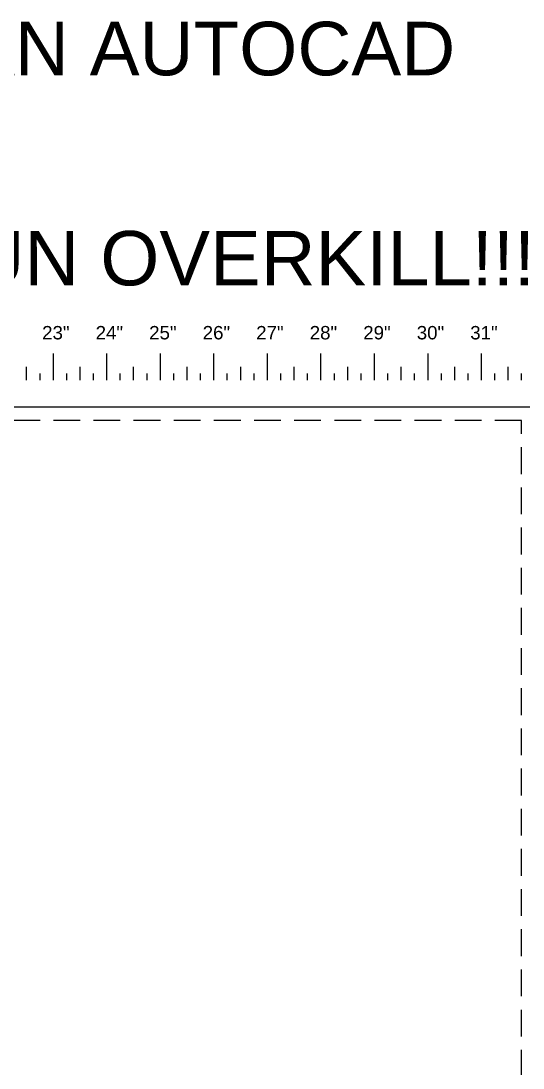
# Model space of a CAD drawing. Header units: inches. Extents: x 15 to 91, y 8 to 301.
# Drawn here: x 59.53 to 68.92, y 245.2 to 264.75 of the extents above; entities that cross this region are included whole.
import ezdxf

# ---------------------------------------------------------------- set-up
doc = ezdxf.new("R2010")
doc.units = ezdxf.units.IN
doc.header["$MEASUREMENT"] = 0
doc.linetypes.add('DASHED', pattern=[0.75, 0.5, -0.25])
doc.layers.get('Defpoints').update_dxf_attribs({"true_color": 0x000000})
doc.layers.add('2 - Engrave - Shallow (VECTOR)', color=1, linetype='Continuous', true_color=0xff0000)
doc.layers.add('4 - Cut - Interior (VECTOR)', color=2, linetype='Continuous', true_color=0xffff00)

msp = doc.modelspace()

# ---------------------------------------------------------------- linework, layer by layer
at = {"layer": 'Defpoints'}
for p, q in [((60.14, 258.039), (60.14, 258.539)), ((61.14, 258.039), (61.14, 258.539)), ((62.14, 258.039), (62.14, 258.539)), ((63.14, 258.039), (63.14, 258.539)), ((64.14, 258.039), (64.14, 258.539)), ((65.14, 258.039), (65.14, 258.539)), ((66.14, 258.039), (66.14, 258.539)), ((67.14, 258.039), (67.14, 258.539)), ((68.14, 258.039), (68.14, 258.539)), ((59.64, 258.039), (59.64, 258.289)), ((60.64, 258.039), (60.64, 258.289)), ((61.64, 258.039), (61.64, 258.289)), ((62.64, 258.039), (62.64, 258.289)), ((63.64, 258.039), (63.64, 258.289)), ((64.64, 258.039), (64.64, 258.289)), ((65.64, 258.039), (65.64, 258.289)), ((66.64, 258.039), (66.64, 258.289)), ((67.64, 258.039), (67.64, 258.289)), ((68.64, 258.039), (68.64, 258.289)), ((59.89, 258.039), (59.89, 258.164)), ((60.39, 258.039), (60.39, 258.164)), ((60.89, 258.039), (60.89, 258.164)), ((61.39, 258.039), (61.39, 258.164)), ((61.89, 258.039), (61.89, 258.164)), ((62.39, 258.039), (62.39, 258.164)), ((62.89, 258.039), (62.89, 258.164)), ((63.39, 258.039), (63.39, 258.164)), ((63.89, 258.039), (63.89, 258.164)), ((64.39, 258.039), (64.39, 258.164)), ((64.89, 258.039), (64.89, 258.164)), ((65.39, 258.039), (65.39, 258.164)), ((65.89, 258.039), (65.89, 258.164)), ((66.39, 258.039), (66.39, 258.164)), ((66.89, 258.039), (66.89, 258.164)), ((67.39, 258.039), (67.39, 258.164)), ((67.89, 258.039), (67.89, 258.164)), ((68.39, 258.039), (68.39, 258.164)), ((68.89, 258.039), (68.89, 258.164))]:
    msp.add_line(p, q, dxfattribs=at)
msp.add_lwpolyline([(37.14, 239.539), (69.14, 239.539), (69.14, 257.539), (37.14, 257.539)], close=True, dxfattribs=at)
at = {"layer": 'Defpoints', "linetype": 'DASHED'}
msp.add_lwpolyline([(37.39, 239.789), (68.89, 239.789), (68.89, 257.289), (37.39, 257.289)], close=True, dxfattribs=at)

# ---------------------------------------------------------------- texts
at = {"layer": '2 - Engrave - Shallow (VECTOR)', "insert": (69.14, 260.827), "char_height": 1.01586, "width": 27.7709, "attachment_point": 3, "line_spacing_factor": 0.963855}
msp.add_mtext('\\fArial;DO NOT FORGET TO RUN OVERKILL!!!', dxfattribs=at)
at = {"layer": '4 - Cut - Interior (VECTOR)', "insert": (52.708, 264.733), "char_height": 1, "width": 31.26506, "attachment_point": 2, "line_spacing_factor": 0.963855}
msp.add_mtext('\\fArial;DO NOT FORGET TO SAVE AS AN AUTOCAD\\P2010 FILE!!!!!!!', dxfattribs=at)
at = {"layer": 'Defpoints', "char_height": 0.25, "attachment_point": 3, "line_spacing_factor": 0.963855}
for s, insert, width in [('\\fArial;23"', (60.442, 259.053), 0.75301), ('\\fArial;24"', (61.442, 259.053), 0.75301), ('\\fArial;25"', (62.442, 259.053), 0.75301), ('\\fArial;26"', (63.442, 259.053), 0.75301), ('\\fArial;27"', (64.442, 259.053), 0.75301), ('\\fArial;28"', (65.442, 259.053), 0.75301), ('\\fArial;29"', (66.442, 259.053), 0.75301), ('\\fArial;30"', (67.442, 259.053), 0.74849), ('\\fArial;31"', (68.442, 259.053), 0.74849)]:
    msp.add_mtext(s, dxfattribs=dict(at, insert=insert, width=width))

doc.saveas('drawing.dxf')
